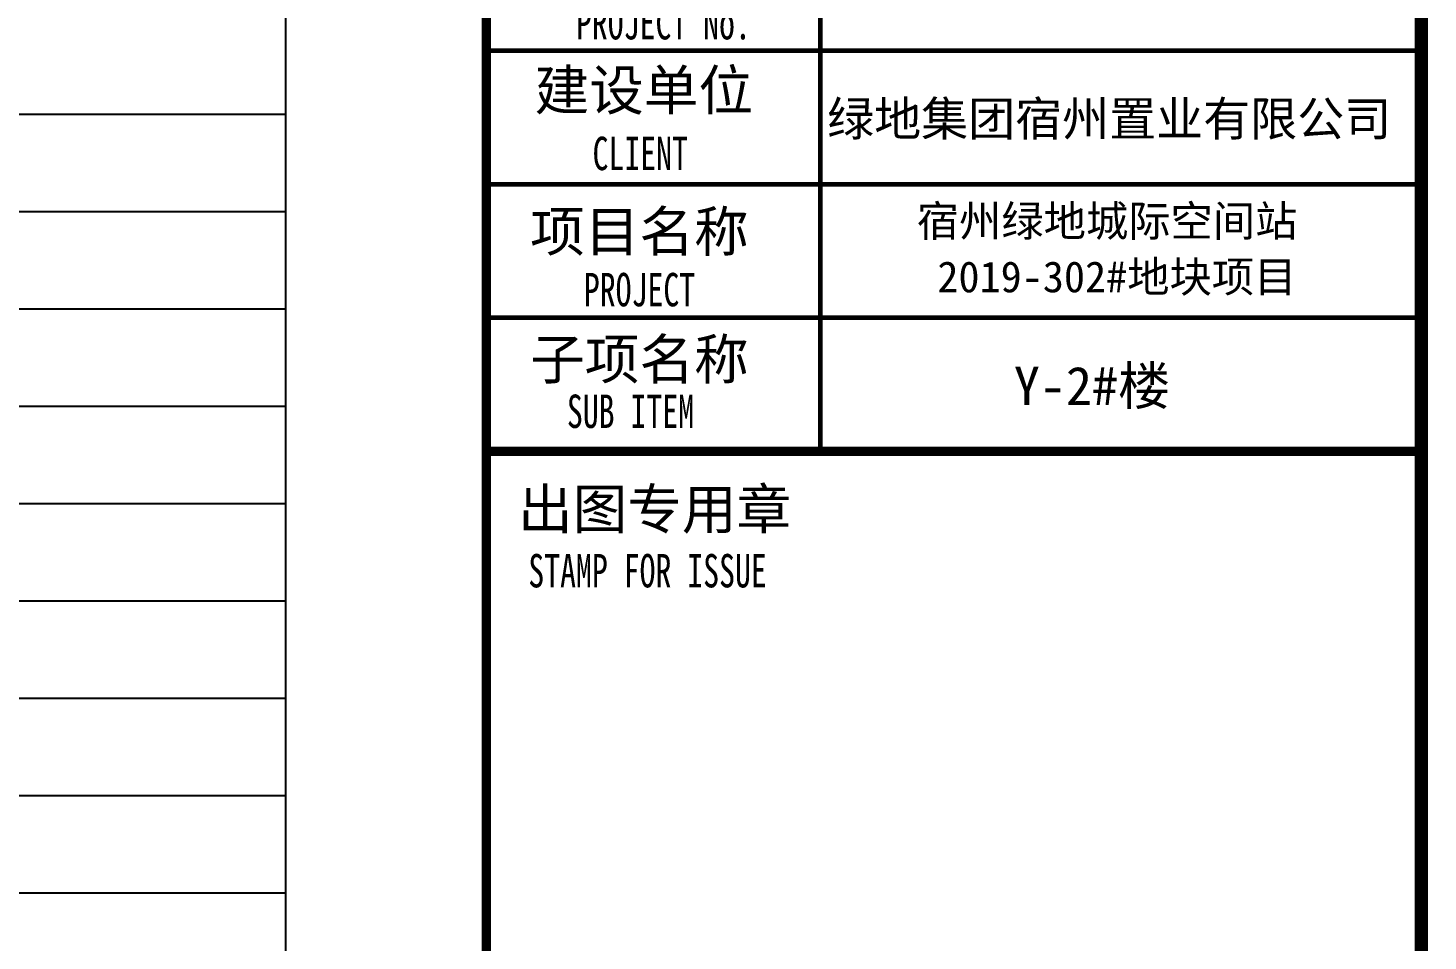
# Model space of a CAD drawing. Extents: x 3774419 to 4775970, y -926964 to 2266.
# Drawn here: x 3911784 to 3922267, y -615631 to -608793 of the extents above; entities that cross this region are included whole.
import ezdxf

# ---------------------------------------------------------------- set-up
doc = ezdxf.new("R2010")
doc.units = 0
doc.header["$LTSCALE"] = 1000
doc.header["$MEASUREMENT"] = 0
for name, color, linetype in [('!!电气', 1, 'CONTINUOUS'), ('TEL_TEXT', 7, 'CONTINUOUS'), ('图签文字', 4, 'CONTINUOUS')]:
    doc.layers.add(name, color=color, linetype=linetype)
doc.layers.add('图框', color=147, linetype='CONTINUOUS', lineweight=20)
doc.layers.add('图签', color=147, linetype='CONTINUOUS', lineweight=18)
doc.styles.add('宋体', font='', dxfattribs={"height": 4})
doc.styles.add('建筑图签-1', font='simhei.ttf', dxfattribs={"width": 0.7})
doc.styles.get('宋体').set_extended_font_data('SimSun')

# ---------------------------------------------------------------- blocks, each defined once
blk = doc.blocks.new('A$C7E752094')
at = {"layer": '图框'}
for points, const_width in [([(0, -2200), (0, 37800)], 70), ([(2500, 14800), (2500, 18800)], 35), ([(0, 17800), (7000, 17800)], 35), ([(0, 16800), (7000, 16800)], 35), ([(0, 15800), (7000, 15800)], 35), ([(7000, 14800), (0, 14800)], 70)]:
    blk.add_lwpolyline(points, dxfattribs=dict(at, const_width=const_width))
at = {"layer": '图签', "color": 154, "style": '宋体'}
for s, height, p in [('绿地集团宿州置业有限公司', 258.01, (2551, 17162)), ('宿州绿地城际空间站', 232.2, (3222, 16409)), ('2019-302#地块项目', 232.21, (3376, 15991)), ('Y-2#楼', 286.7, (3949, 15147))]:
    blk.add_text(s, height=height, dxfattribs=at).set_placement(p)
at = {"layer": '图签文字', "style": '建筑图签-1', "width": 0.7}
for s, p in [('PROJECT No.', (670, 17885, -1799)), ('CLIENT', (794, 16906)), ('PROJECT', (729, 15886)), ('SUB ITEM', (602, 14975)), ('STAMP FOR ISSUE', (313, 13781))]:
    blk.add_text(s, height=250, dxfattribs=at).set_placement(p)
at = {"layer": '图签文字', "color": 7, "style": '建筑图签-1'}
for s, p in [('建设单位', (360, 17355)), ('项目名称', (327, 16297)), ('子项名称', (327, 15340)), ('出图专用章', (236, 14218))]:
    blk.add_text(s, height=300, dxfattribs=at).set_placement(p)

msp = doc.modelspace()

# ---------------------------------------------------------------- linework, layer by layer
at = {"layer": 'TEL_TEXT'}
for points in [[(3891730.2, -591943.4), (3891730.2, -627203.7), (3913714.6, -627203.7), (3913714.6, -591943.4)], [(3891730.2, -609439.4), (3913714.6, -609439.4)], [(3891730.2, -610168.4), (3913714.6, -610168.4)], [(3891730.2, -610897.4), (3913714.6, -610897.4)], [(3891730.2, -611626.4), (3913714.6, -611626.4)], [(3891730.2, -612355.4), (3913714.6, -612355.4)], [(3891730.2, -613084.4), (3913714.6, -613084.4)], [(3891730.2, -613813.4), (3913714.6, -613813.4)], [(3891730.2, -614542.4), (3913714.6, -614542.4)], [(3891730.2, -615271.4), (3913714.6, -615271.4)]]:
    msp.add_lwpolyline(points, dxfattribs=at)
at = {"layer": '图框', "const_width": 100}
msp.add_lwpolyline([(3866317.3, -628963.9), (3922217.3, -628963.9), (3922217.3, -588963.9), (3866317.3, -588963.9)], close=True, dxfattribs=at)

# ---------------------------------------------------------------- block references
at = {"layer": '!!电气'}
msp.add_blockref('A$C7E752094', (3915217.3, -626763.6), dxfattribs=at)

doc.saveas('drawing.dxf')
